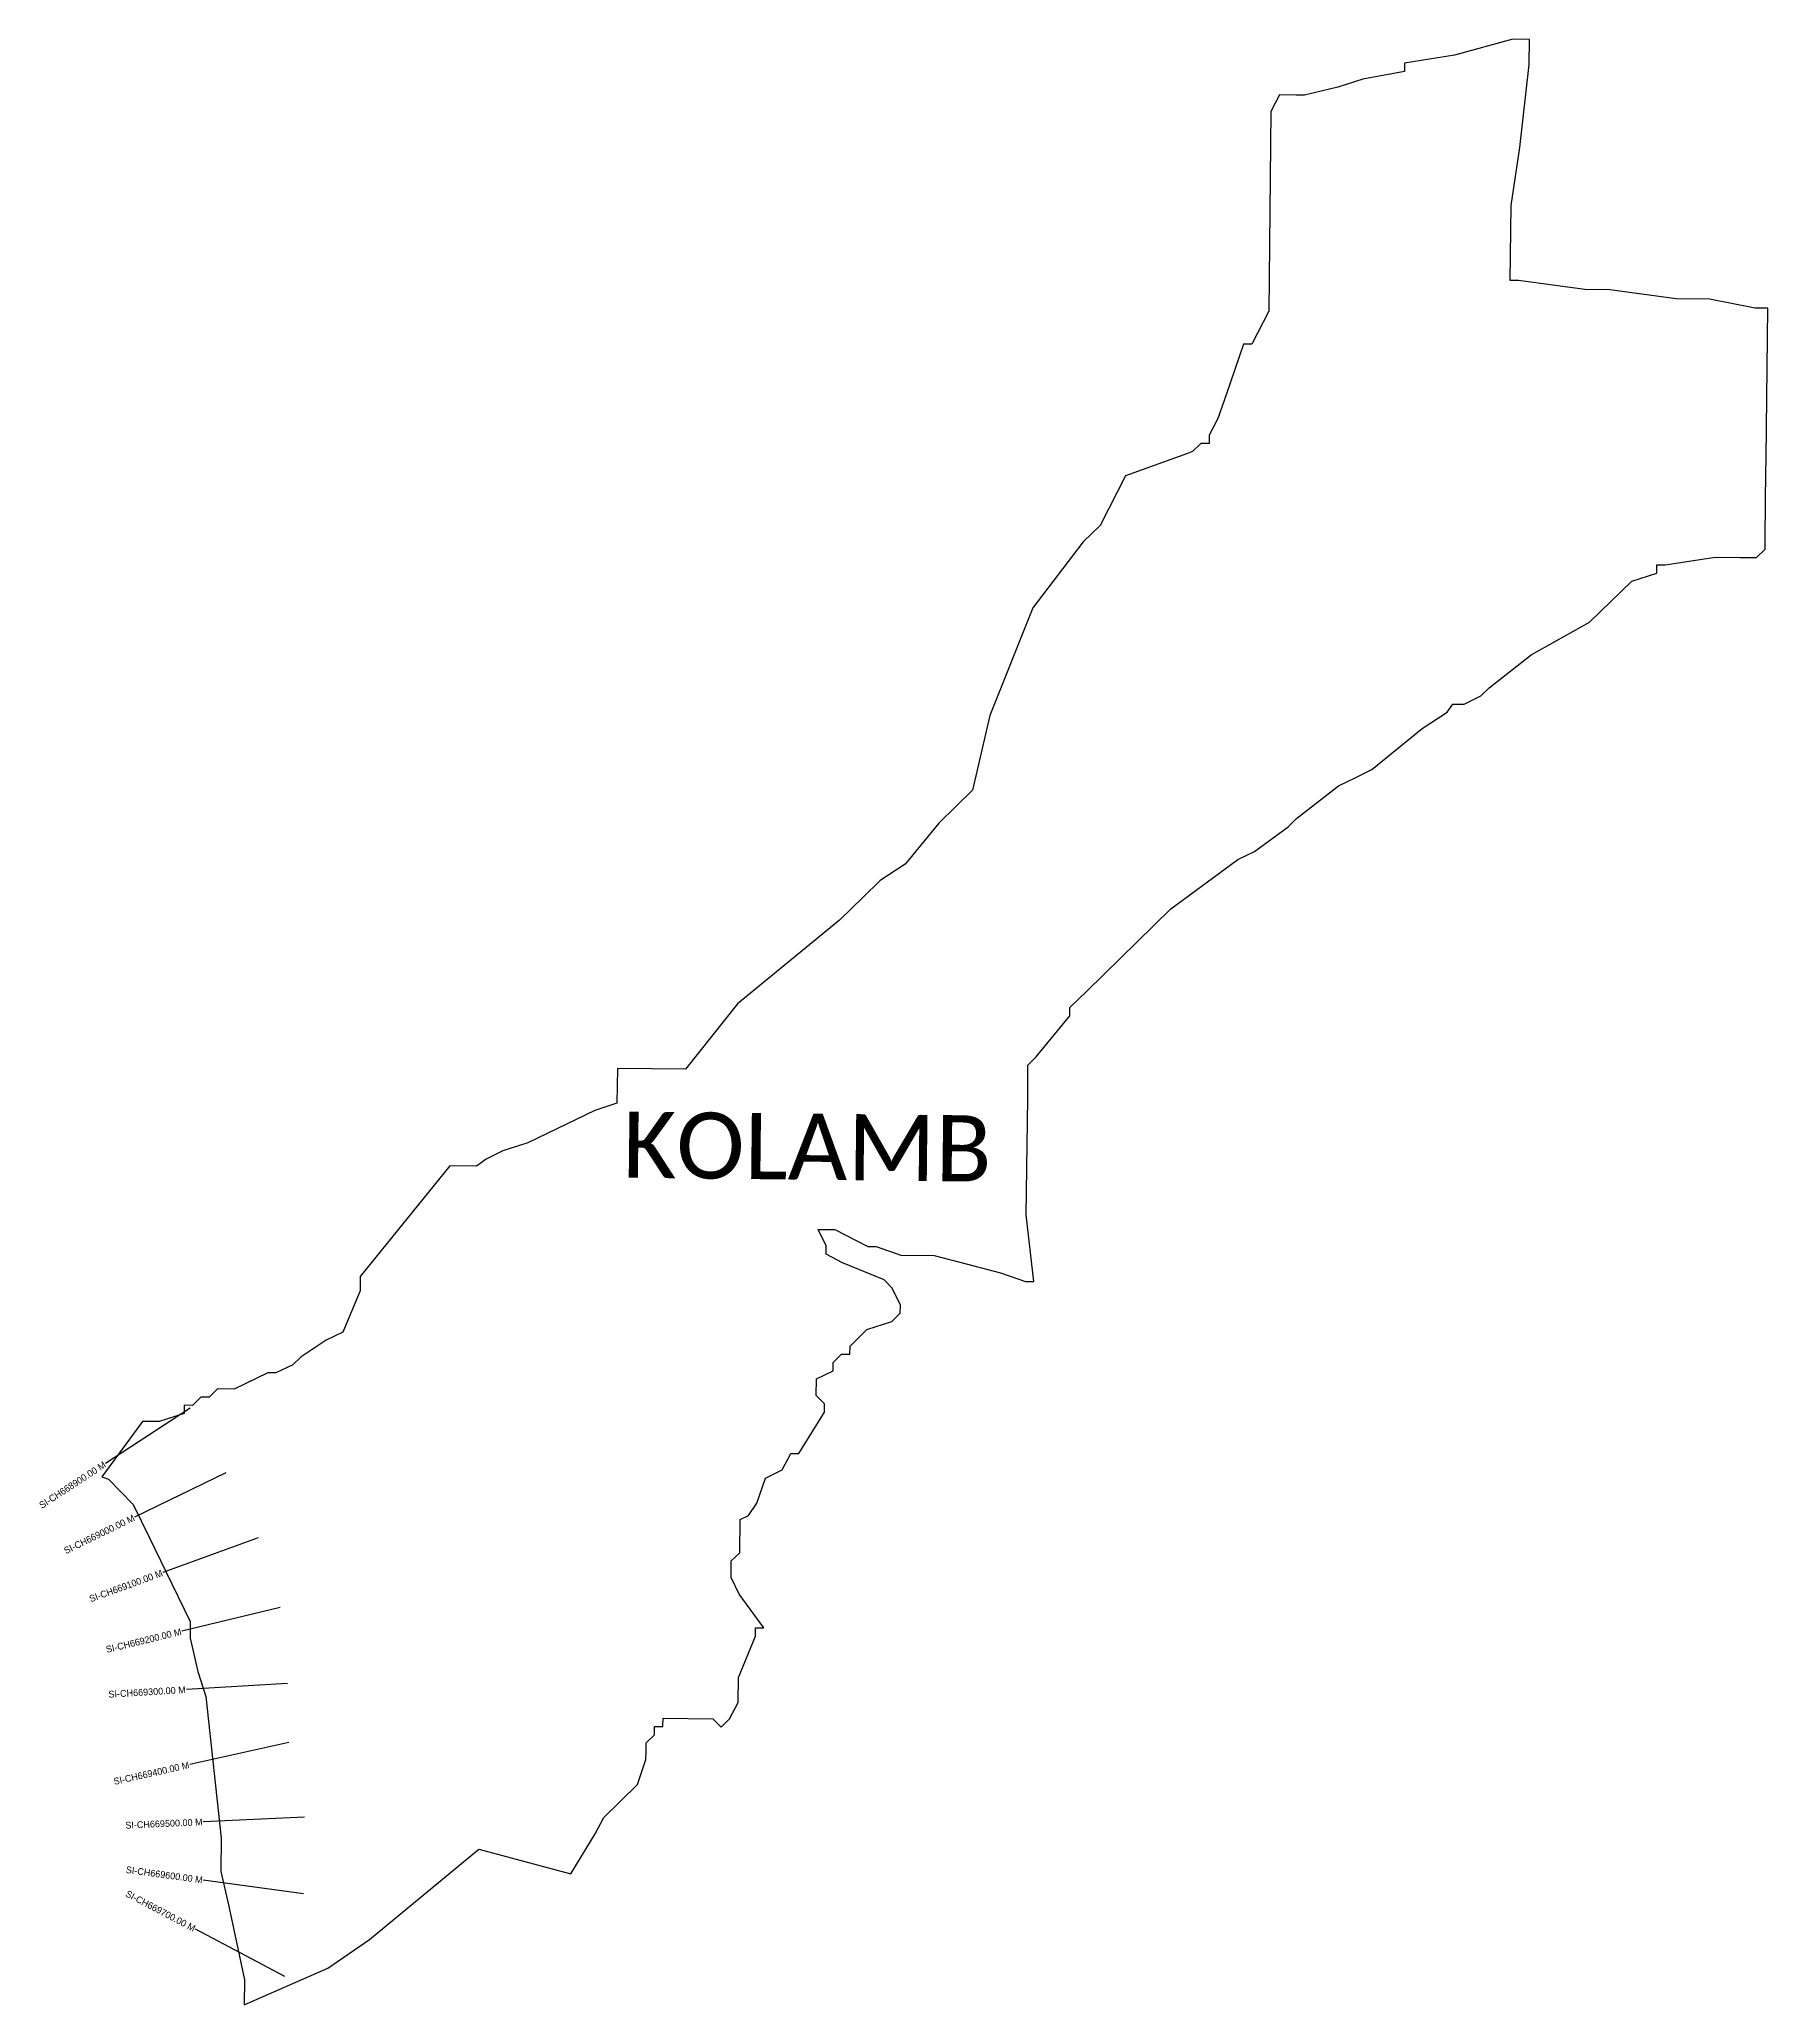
# Model space of a CAD drawing. Header units: metres. Extents: x 335555 to 338114, y 1777422 to 1780331.
import ezdxf
from ezdxf.enums import TextEntityAlignment as Align

# ---------------------------------------------------------------- set-up
doc = ezdxf.new("R2010")
doc.units = ezdxf.units.M
for name, color, linetype in [('CS', 134, 'Continuous'), ('CSMark', 6, 'Continuous'), ('VILLAGE BOUNDRY', 10, 'Continuous'), ('VILLAGE NAME', 250, 'Continuous')]:
    doc.layers.add(name, color=color, linetype=linetype)

msp = doc.modelspace()

# ---------------------------------------------------------------- linework, layer by layer
at = {"layer": 'CS'}
for p, q in [((335778.7, 1778305.4), (335653.2, 1778223.4)), ((335831.3, 1778209.7), (335696.4, 1778144)), ((335879.3, 1778113.4), (335738.3, 1778062.1)), ((335912.1, 1778010.3), (335766.3, 1777975)), ((335922.8, 1777897.7), (335773, 1777888.7)), ((335924.5, 1777810.3), (335778.1, 1777777.6)), ((335947.9, 1777699.7), (335798, 1777693)), ((335946.6, 1777586.3), (335798, 1777606.7)), ((335918.9, 1777463.9), (335786.3, 1777533.9))]:
    msp.add_line(p, q, dxfattribs=at)
at = {"layer": 'VILLAGE BOUNDRY'}
msp.add_lwpolyline([(338110.8, 1779650.2), (338111.2, 1779687.1), (338111.5, 1779711.7), (338113.9, 1779933.2), (338095.4, 1779933.4), (338027.9, 1779946.5), (337978.6, 1779947.1), (337880.3, 1779960.4), (337843.4, 1779960.8), (337745.1, 1779974.2), (337732.8, 1779974.4), (337733.2, 1780011.3), (337734, 1780085.1), (337747.2, 1780171.1), (337760.9, 1780294.1), (337761.3, 1780331), (337736.7, 1780331.3), (337650.3, 1780307.6), (337576.3, 1780296.1), (337576.1, 1780283.8), (337514.5, 1780272.1), (337477.4, 1780260.2), (337428, 1780248.5), (337415.8, 1780248.6), (337391.1, 1780248.9), (337378.6, 1780224.4), (337375.3, 1779929), (337350.2, 1779880.1), (337337.8, 1779880.2), (337312.5, 1779806.6), (337299.7, 1779769.8), (337287.2, 1779745.4), (337287, 1779733), (337274.7, 1779733.2), (337262.3, 1779721), (337255, 1779718.4), (337163.4, 1779685.2), (337125.7, 1779611.7), (337100.8, 1779587.4), (337025.9, 1779489.7), (336962.6, 1779330.4), (336936.8, 1779219.9), (336911.9, 1779195.6), (336887, 1779171.2), (336837.1, 1779110.2), (336799.9, 1779086), (336775, 1779061.7), (336740, 1779027.4), (336588.7, 1778903.7), (336511.7, 1778806.9), (336411, 1778808), (336410.4, 1778756.5), (336377.7, 1778746), (336278.7, 1778697.8), (336241.6, 1778685.9), (336216.9, 1778673.9), (336202.4, 1778663.2), (336162.9, 1778663.7), (336030.4, 1778500), (336030.1, 1778479), (336004.8, 1778417.7), (335980.1, 1778405.7), (335942.9, 1778381.4), (335930.5, 1778369.3), (335905.7, 1778357.3), (335893.4, 1778357.4), (335843.9, 1778333.3), (335819.3, 1778333.6), (335806.8, 1778321.4), (335794.6, 1778321.5), (335782.1, 1778309.4), (335769.8, 1778309.5), (335769.7, 1778297.2), (335732.6, 1778285.3), (335708, 1778285.5), (335647.9, 1778203.4), (335657.8, 1778199.9), (335694.3, 1778162.6), (335718.4, 1778113.1), (335742.5, 1778063.6), (335778.6, 1777989.4), (335778.4, 1777964.8), (335790.1, 1777915.4), (335802, 1777878.3), (335824.3, 1777668.8), (335823.8, 1777619.6), (335835.6, 1777570.2), (335859, 1777459.2), (335858.6, 1777422.3), (335982.3, 1777476.3), (336044.3, 1777518.7), (336205.8, 1777652.4), (336342, 1777615.8), (336378.3, 1777675.1), (336390.9, 1777699.6), (336440.6, 1777748.3), (336453.4, 1777785.1), (336453.5, 1777797.4), (336453.6, 1777809.7), (336466.1, 1777821.8), (336466.2, 1777834.1), (336478.5, 1777834), (336478.7, 1777846.3), (336552.5, 1777845.5), (336564.7, 1777833.1), (336577.1, 1777845.3), (336589.7, 1777869.7), (336590.1, 1777906.6), (336615.4, 1777967.9), (336615.5, 1777980.2), (336627.8, 1777980.1), (336591.4, 1778029.7), (336579.4, 1778054.5), (336579.6, 1778079.1), (336592.1, 1778091.3), (336592.6, 1778140.5), (336605, 1778146.5), (336617.5, 1778164.8), (336630.2, 1778201.6), (336655, 1778213.7), (336667.6, 1778238.1), (336679.9, 1778238), (336717.5, 1778299.1), (336717.6, 1778311.4), (336705.4, 1778323.9), (336705.7, 1778348.5), (336730.4, 1778360.5), (336730.6, 1778372.8), (336743, 1778385), (336755.3, 1778384.9), (336755.5, 1778397.2), (336780.3, 1778421.5), (336817.4, 1778433.4), (336829.8, 1778445.6), (336830, 1778457.9), (336817.9, 1778482.7), (336805.8, 1778495.1), (336744.5, 1778520.4), (336720, 1778533), (336720.2, 1778545.3), (336708.1, 1778569.8), (336732.7, 1778569.8), (336781.7, 1778544.6), (336794, 1778544.5), (336830.8, 1778531.8), (336880, 1778531.2), (336929.1, 1778518.4), (336978.2, 1778505.5), (337015, 1778492.7), (337027.3, 1778492.7), (337016.1, 1778591.3), (337018.5, 1778763.6), (337018.5, 1778812.8), (337030.9, 1778825), (337080.8, 1778886), (337081, 1778898.3), (337105.8, 1778922.6), (337230.3, 1779044.4), (337329.5, 1779117.1), (337354.3, 1779129.2), (337403.9, 1779165.6), (337416.3, 1779177.8), (337478.4, 1779226.3), (337503.2, 1779238.3), (337527.9, 1779250.4), (337602.4, 1779311.1), (337639.6, 1779335.3), (337647.6, 1779347.4), (337664.4, 1779347.4), (337689.1, 1779359.4), (337701.6, 1779371.6), (337763.6, 1779420.1), (337850.3, 1779468.4), (337912.6, 1779529.3), (337949.6, 1779541.2), (337949.7, 1779553.3), (337962, 1779553.3), (338036, 1779564.8), (338072.9, 1779564.4), (338097.5, 1779564.2), (338110, 1779576.4), (338110.1, 1779588.7)], close=True, dxfattribs=at)

# ---------------------------------------------------------------- texts
at = {"layer": 'CSMark'}
for s, rotation, p in [('SI-CH668900.00 M', 33.158, (335652.3, 1778222.9)), ('SI-CH669000.00 M', 25.9475, (335695.5, 1778143.6)), ('SI-CH669100.00 M', 20.0052, (335737.4, 1778061.7)), ('SI-CH669200.00 M', 13.6126, (335765.4, 1777974.7)), ('SI-CH669300.00 M', 3.4624, (335772, 1777888.6)), ('SI-CH669400.00 M', 12.5793, (335777.1, 1777777.4)), ('SI-CH669500.00 M', 2.5653, (335797, 1777692.9)), ('SI-CH669600.00 M', 352.1711, (335797, 1777606.8)), ('SI-CH669700.00 M', 332.1804, (335785.4, 1777534.4))]:
    msp.add_text(s, height=10, rotation=rotation, dxfattribs=at).set_placement(p, align=Align.MIDDLE_RIGHT)
at = {"layer": 'VILLAGE NAME', "insert": (336419.7, 1778744.2), "char_height": 97.83, "attachment_point": 1, "rotation": 359.3742}
msp.add_mtext_dynamic_manual_height_columns('{\\fCalibri|b0|i0|c0|p34;KOLAMB}', width=965.367, gutter_width=489.2, heights=[0], dxfattribs=at)

doc.saveas('drawing.dxf')
